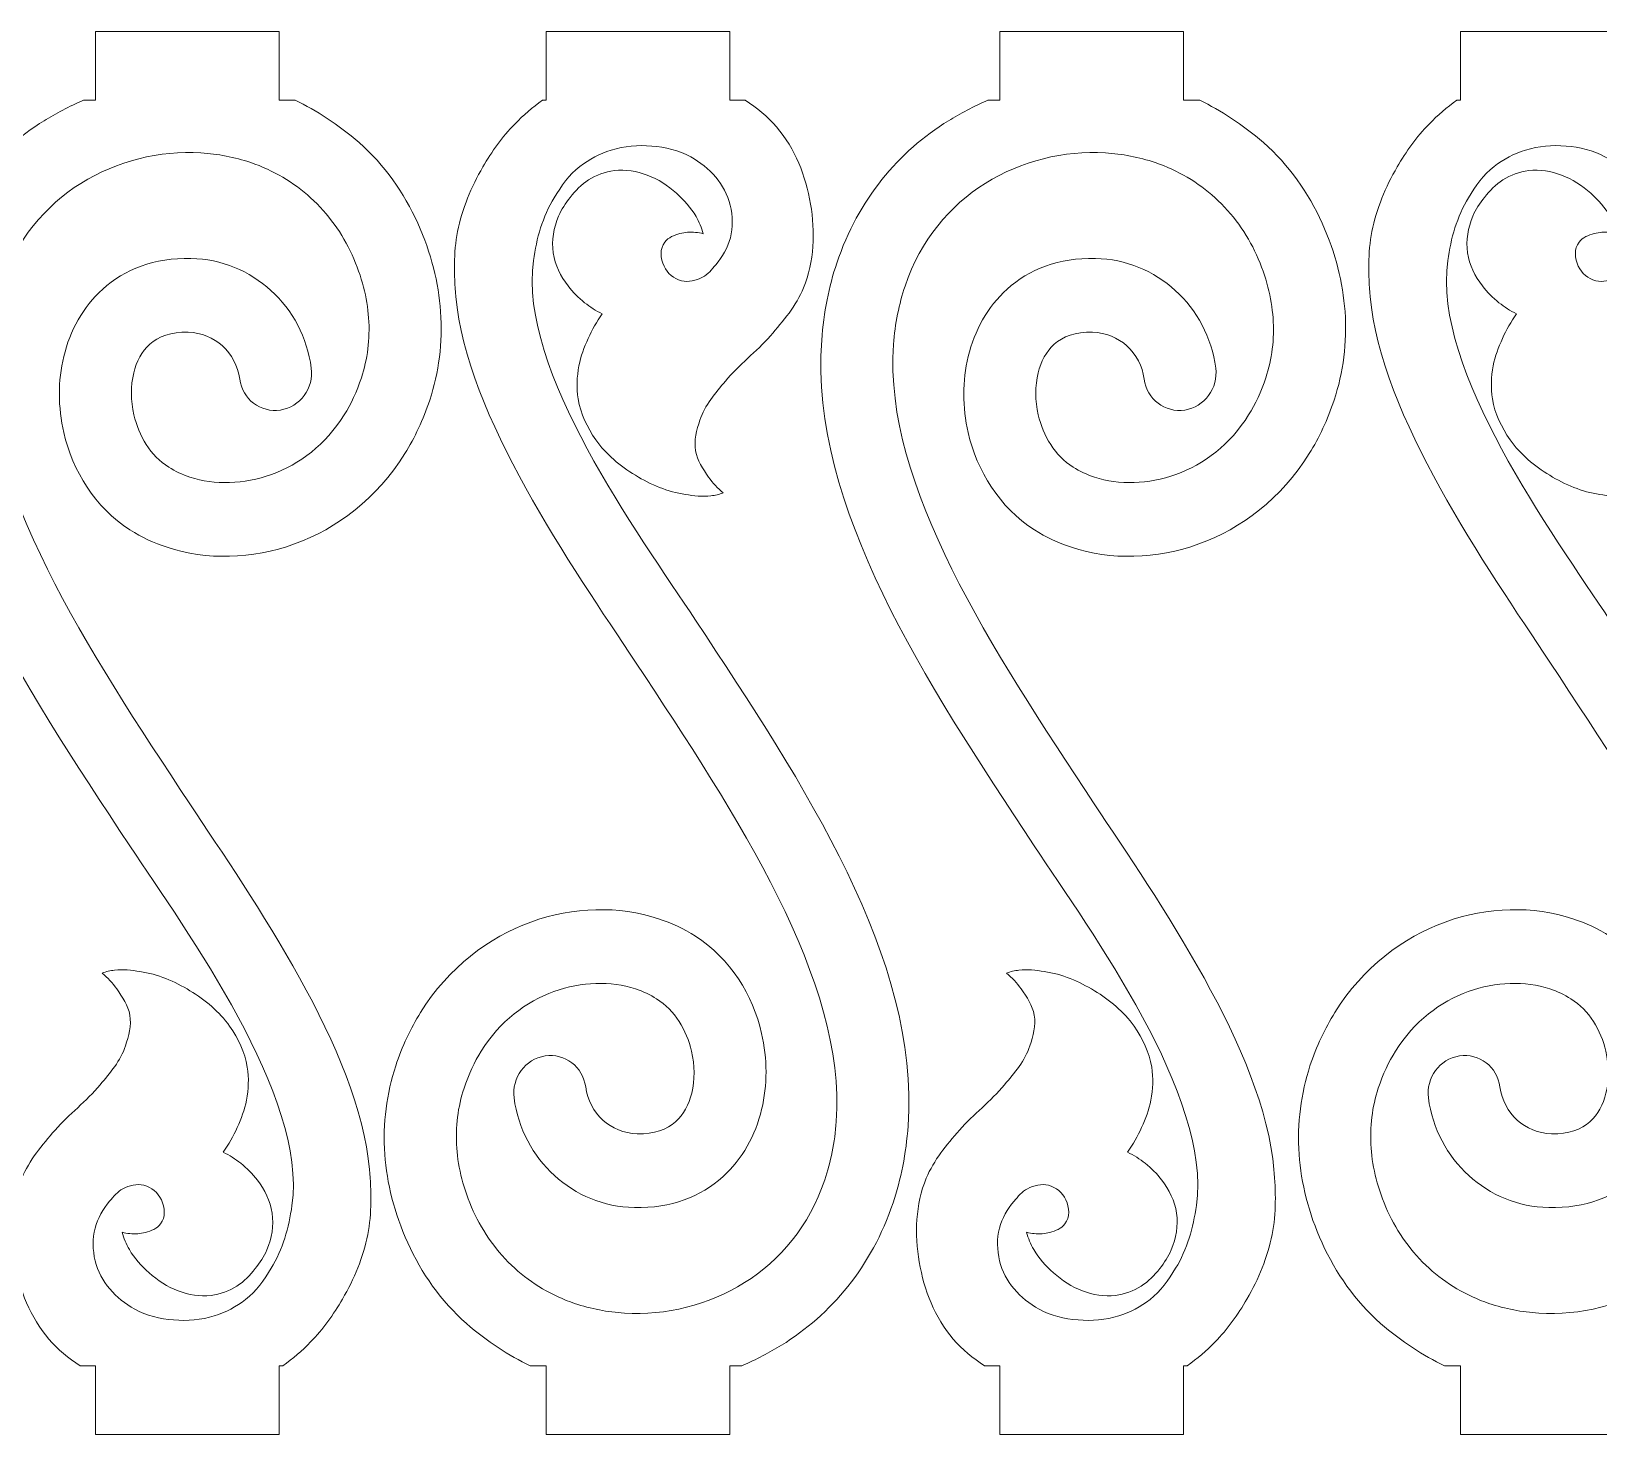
# Model space of a CAD drawing. Header units: millimetres. Extents: x -315 to 314, y -523 to 526.
# Drawn here: x -100.3 to 36.2, y -522.8 to -400.6 of the extents above; entities that cross this region are included whole.
import ezdxf

# ---------------------------------------------------------------- set-up
doc = ezdxf.new("R2010")
doc.units = ezdxf.units.MM
doc.header["$MEASUREMENT"] = 0
doc.layers.add('Camada 1', color=7, linetype='Continuous')

msp = doc.modelspace()

# ---------------------------------------------------------------- linework, layer by layer
at = {"layer": 'Camada 1', "color": 250, "lineweight": 20}
for points in [[(-94.6979, -400.6207), (-94.6979, -400.6207), (-78.6978, -400.6207), (-78.6978, -400.6207), (-78.6978, -400.6207), (-78.6978, -400.6207), (-78.6979, -406.6207), (-78.6979, -406.6207), (-78.6979, -406.6207), (-78.6979, -406.6207), (-77.3039, -406.6208), (-77.3039, -406.6208), (-77.3039, -406.6208), (-75.448, -407.5073), (-73.5858, -408.7173), (-71.749, -410.316), (-71.749, -410.316), (-69.5366, -412.2416), (-67.837, -414.6938), (-66.6436, -417.33), (-66.6436, -417.33), (-65.4621, -419.9397), (-64.8271, -422.5292), (-64.6506, -425.0221), (-64.6506, -425.0221), (-64.4569, -427.7428), (-64.8114, -430.3442), (-65.5974, -432.7306), (-65.5974, -432.7306), (-66.1615, -434.4426), (-66.8964, -435.9961), (-67.7652, -437.3917), (-67.7652, -437.3917), (-70.2149, -441.3271), (-73.6782, -443.9267), (-77.3674, -445.2651), (-77.3674, -445.2651), (-81.0778, -446.6109), (-85.0453, -446.6819), (-88.4694, -445.5549), (-88.4694, -445.5549), (-89.6042, -445.1817), (-90.6876, -444.6721), (-91.6924, -444.0287), (-91.6924, -444.0287), (-94.7484, -442.0731), (-96.6871, -438.9118), (-97.4576, -435.5605), (-97.4576, -435.5605), (-97.9632, -433.3609), (-97.9685, -431.0575), (-97.4583, -428.9463), (-97.4583, -428.9463), (-96.9117, -426.6852), (-95.7877, -424.6242), (-94.0673, -423.079), (-94.0673, -423.079), (-92.1562, -421.3637), (-89.5938, -420.3225), (-86.3807, -420.3961), (-86.3807, -420.3961), (-83.697, -420.4572), (-81.2723, -421.502), (-79.4229, -423.1866), (-79.4229, -423.1866), (-77.5425, -424.8995), (-76.2596, -427.2717), (-75.9066, -429.9422), (-75.9066, -429.9422), (-75.6745, -431.6966), (-76.8815, -433.3349), (-78.6019, -433.601), (-78.6019, -433.601), (-80.3225, -433.867), (-81.9057, -432.6607), (-82.1379, -430.9061), (-82.1379, -430.9061), (-82.2889, -429.7613), (-82.8363, -428.7473), (-83.6375, -428.0173), (-83.6375, -428.0173), (-84.4271, -427.2981), (-85.4679, -426.8517), (-86.6246, -426.8252), (-86.6246, -426.8252), (-88.1155, -426.7913), (-89.2205, -427.1984), (-89.9719, -427.8729), (-89.9719, -427.8729), (-90.6627, -428.4931), (-91.1268, -429.3723), (-91.3672, -430.3673), (-91.3672, -430.3673), (-91.6435, -431.5116), (-91.6357, -432.7825), (-91.3518, -434.0162), (-91.3518, -434.0162), (-90.9303, -435.8505), (-89.9063, -437.5573), (-88.3147, -438.5759), (-88.3147, -438.5759), (-87.7564, -438.9332), (-87.1349, -439.2227), (-86.4676, -439.4424), (-86.4676, -439.4424), (-84.3213, -440.1488), (-81.7873, -440.0873), (-79.3738, -439.2116), (-79.3738, -439.2116), (-76.9398, -438.3282), (-74.6565, -436.6166), (-73.0452, -434.0286), (-73.0452, -434.0286), (-72.4532, -433.0778), (-71.9455, -431.9977), (-71.546, -430.7852), (-71.546, -430.7852), (-71.0198, -429.1875), (-70.7836, -427.4331), (-70.9154, -425.5827), (-70.9154, -425.5827), (-71.0397, -423.8265), (-71.4976, -421.9794), (-72.3529, -420.09), (-72.3529, -420.09), (-73.2013, -418.2151), (-74.4351, -416.5143), (-75.9629, -415.1211), (-75.9629, -415.1211), (-77.4331, -413.7804), (-79.1984, -412.7167), (-81.1777, -412.0512), (-81.1777, -412.0512), (-82.5951, -411.5746), (-84.0566, -411.2944), (-85.5155, -411.208), (-85.5155, -411.208), (-89.1189, -410.9945), (-92.8249, -411.8923), (-95.9658, -413.8584), (-95.9658, -413.8584), (-99.0548, -415.7914), (-101.6003, -418.7854), (-102.9502, -422.8004), (-102.9502, -422.8004), (-103.477, -424.3684), (-103.8253, -426.07), (-103.9587, -427.8994), (-103.9587, -427.8994), (-104.8475, -440.1267), (-95.3436, -454.4959), (-86.4785, -467.8999), (-86.4785, -467.8999), (-80.9906, -476.197), (-71.7051, -489.4094), (-70.837, -499.7478), (-70.837, -499.7478), (-70.6774, -501.6382), (-70.6245, -503.5416), (-70.9916, -505.3979), (-70.9916, -505.3979), (-71.3843, -507.3868), (-72.1765, -509.2697), (-73.1894, -511.0274), (-73.1894, -511.0274), (-73.9676, -512.3746), (-74.8809, -513.6471), (-75.9668, -514.7637), (-75.9668, -514.7637), (-76.7097, -515.5279), (-77.519, -516.221), (-78.3855, -516.8352), (-78.3855, -516.8352), (-78.3855, -516.8352), (-78.6978, -516.8351), (-78.6978, -516.8351), (-78.6978, -516.8351), (-78.6978, -516.8351), (-78.6978, -522.8352), (-78.6978, -522.8352), (-78.6978, -522.8352), (-78.6978, -522.8352), (-94.6978, -522.8352), (-94.6978, -522.8352), (-94.6978, -522.8352), (-94.6978, -522.8352), (-94.6978, -516.8352), (-94.6978, -516.8352), (-94.6978, -516.8352), (-94.6978, -516.8352), (-96.0277, -516.8351), (-96.0277, -516.8351), (-96.0277, -516.8351), (-97.0423, -516.1808), (-97.9802, -515.426), (-98.7602, -514.5068), (-98.7602, -514.5068), (-100.3706, -512.6151), (-101.3055, -510.2534), (-101.7144, -507.7974), (-101.7144, -507.7974), (-102.1251, -505.3362), (-102.053, -502.7978), (-101.1052, -500.5024), (-101.1052, -500.5024), (-100.4551, -498.9259), (-99.3442, -497.6042), (-98.2191, -496.3162), (-98.2191, -496.3162), (-97.0028, -494.9195), (-95.4811, -493.8056), (-94.3008, -492.3731), (-94.3008, -492.3731), (-93.4302, -491.3184), (-92.5068, -490.271), (-92.0864, -488.9794), (-92.0864, -488.9794), (-91.8023, -488.1101), (-91.5492, -487.2024), (-91.7052, -486.3039), (-91.7052, -486.3039), (-91.8522, -485.4578), (-92.3454, -484.7245), (-92.8456, -484.0169), (-92.8456, -484.0169), (-93.208, -483.5056), (-93.6344, -483.0421), (-94.1158, -482.6393), (-94.1158, -482.6393), (-93.7704, -482.5097), (-93.4079, -482.4237), (-93.0401, -482.3803), (-93.0401, -482.3803), (-92.3023, -482.2979), (-91.5612, -482.3816), (-90.83, -482.4969), (-90.83, -482.4969), (-89.2797, -482.7382), (-87.8118, -483.3525), (-86.4709, -484.1717), (-86.4709, -484.1717), (-85.136, -484.988), (-83.9041, -485.9844), (-83.0171, -487.2659), (-83.0171, -487.2659), (-82.2708, -488.3466), (-81.689, -489.5354), (-81.4791, -490.8256), (-81.4791, -490.8256), (-81.328, -491.7816), (-81.3705, -492.7577), (-81.5503, -493.7096), (-81.5503, -493.7096), (-81.7073, -494.5351), (-82.0135, -495.3187), (-82.3562, -496.0832), (-82.3562, -496.0832), (-82.693, -496.8342), (-83.1011, -497.5573), (-83.5736, -498.233), (-83.5736, -498.233), (-83.0333, -498.5013), (-82.522, -498.8256), (-82.0497, -499.2042), (-82.0497, -499.2042), (-81.5143, -499.6308), (-81.0152, -500.1104), (-80.6049, -500.6581), (-80.6049, -500.6581), (-79.9672, -501.5187), (-79.4669, -502.4832), (-79.316, -503.54), (-79.316, -503.54), (-79.1598, -504.6224), (-79.3466, -505.7276), (-79.777, -506.7381), (-79.777, -506.7381), (-80.0264, -507.3268), (-80.3835, -507.8679), (-80.7837, -508.3706), (-80.7837, -508.3706), (-81.2476, -508.9538), (-81.7633, -509.5009), (-82.3896, -509.8971), (-82.3896, -509.8971), (-83.0706, -510.3252), (-83.8335, -510.6124), (-84.6358, -510.7145), (-84.6358, -510.7145), (-85.6087, -510.8383), (-86.5837, -510.6403), (-87.5056, -510.3092), (-87.5056, -510.3092), (-88.4476, -509.9691), (-89.2847, -509.3987), (-90.0357, -508.7332), (-90.0357, -508.7332), (-90.7058, -508.1477), (-91.3074, -507.479), (-91.7483, -506.7089), (-91.7483, -506.7089), (-92.0177, -506.2341), (-92.2309, -505.7318), (-92.3764, -505.2031), (-92.3764, -505.2031), (-92.1561, -505.2676), (-91.9285, -505.307), (-91.6992, -505.3234), (-91.6992, -505.3234), (-91.2454, -505.3571), (-90.785, -505.3502), (-90.3486, -505.2242), (-90.3486, -505.2242), (-89.8479, -505.0783), (-89.3391, -504.8959), (-89.0314, -504.4852), (-89.0314, -504.4852), (-88.5806, -503.8851), (-88.6318, -503.0687), (-88.9586, -502.3764), (-88.9586, -502.3764), (-89.2521, -501.7543), (-89.8019, -501.2897), (-90.4725, -501.1166), (-90.4725, -501.1166), (-91.0919, -500.9577), (-91.7369, -501.1205), (-92.3055, -501.4212), (-92.3055, -501.4212), (-92.7781, -501.6672), (-93.1228, -502.0982), (-93.4686, -502.5123), (-93.4686, -502.5123), (-94.0461, -503.2014), (-94.5118, -503.9805), (-94.7372, -504.8438), (-94.7372, -504.8438), (-94.9805, -505.776), (-94.9454, -506.7492), (-94.7227, -507.6886), (-94.7227, -507.6886), (-94.2832, -509.5251), (-92.9387, -510.9793), (-91.2806, -511.9088), (-91.2806, -511.9088), (-90.246, -512.4861), (-89.0782, -512.7484), (-87.8953, -512.8492), (-87.8953, -512.8492), (-86.7008, -512.9505), (-85.494, -512.841), (-84.3513, -512.4833), (-84.3513, -512.4833), (-83.3685, -512.1709), (-82.4355, -511.7053), (-81.6258, -511.0651), (-81.6258, -511.0651), (-80.701, -510.3354), (-80.0127, -509.3571), (-79.3984, -508.3471), (-79.3984, -508.3471), (-78.3893, -506.6914), (-77.8629, -504.8013), (-77.5897, -502.8758), (-77.5897, -502.8758), (-76.2345, -493.3732), (-86.732, -479.0706), (-91.7053, -471.551), (-91.7053, -471.551), (-101.1446, -457.2795), (-111.2632, -441.9805), (-110.2124, -427.5303), (-110.2124, -427.5303), (-110.0346, -425.08), (-109.58, -422.8373), (-108.8966, -420.8047), (-108.8966, -420.8047), (-107.0322, -415.2582), (-103.5078, -411.0706), (-99.1756, -408.4057), (-99.1756, -408.4057), (-98.1477, -407.7734), (-96.9953, -407.1621), (-95.7418, -406.6208), (-95.7418, -406.6208), (-95.7418, -406.6208), (-94.6979, -406.6208), (-94.6979, -406.6208), (-94.6979, -406.6208), (-94.6979, -406.6208), (-94.6979, -400.6207), (-94.6979, -400.6207)], [(-39.4596, -522.8352), (-39.4596, -522.8352), (-55.4597, -522.8352), (-55.4597, -522.8352), (-55.4597, -522.8352), (-55.4597, -522.8352), (-55.4596, -516.8352), (-55.4596, -516.8352), (-55.4596, -516.8352), (-55.4596, -516.8352), (-56.8536, -516.8351), (-56.8536, -516.8351), (-56.8536, -516.8351), (-58.7095, -515.9486), (-60.5717, -514.7386), (-62.4085, -513.1399), (-62.4085, -513.1399), (-64.6209, -511.2143), (-66.3205, -508.7621), (-67.5139, -506.1259), (-67.5139, -506.1259), (-68.6954, -503.5162), (-69.3304, -500.9267), (-69.5069, -498.4338), (-69.5069, -498.4338), (-69.7006, -495.7131), (-69.3461, -493.1117), (-68.5601, -490.7253), (-68.5601, -490.7253), (-67.996, -489.0133), (-67.2611, -487.4598), (-66.3923, -486.0642), (-66.3923, -486.0642), (-63.9426, -482.1288), (-60.4793, -479.5292), (-56.7901, -478.1908), (-56.7901, -478.1908), (-53.0797, -476.845), (-49.1122, -476.774), (-45.6881, -477.901), (-45.6881, -477.901), (-44.5533, -478.2742), (-43.4699, -478.7838), (-42.4651, -479.4272), (-42.4651, -479.4272), (-39.4091, -481.3828), (-37.4704, -484.5441), (-36.6999, -487.8954), (-36.6999, -487.8954), (-36.1943, -490.095), (-36.189, -492.3984), (-36.6992, -494.5096), (-36.6992, -494.5096), (-37.2458, -496.7707), (-38.3698, -498.8317), (-40.0902, -500.3769), (-40.0902, -500.3769), (-42.0013, -502.0922), (-44.5637, -503.1334), (-47.7768, -503.0598), (-47.7768, -503.0598), (-50.4605, -502.9987), (-52.8852, -501.9539), (-54.7346, -500.2693), (-54.7346, -500.2693), (-56.615, -498.5564), (-57.8979, -496.1842), (-58.2509, -493.5137), (-58.2509, -493.5137), (-58.483, -491.7593), (-57.276, -490.121), (-55.5556, -489.8549), (-55.5556, -489.8549), (-53.835, -489.5889), (-52.2518, -490.7952), (-52.0196, -492.5498), (-52.0196, -492.5498), (-51.8686, -493.6946), (-51.3212, -494.7086), (-50.52, -495.4386), (-50.52, -495.4386), (-49.7304, -496.1578), (-48.6896, -496.6042), (-47.5329, -496.6307), (-47.5329, -496.6307), (-46.042, -496.6646), (-44.937, -496.2575), (-44.1856, -495.583), (-44.1856, -495.583), (-43.4948, -494.9628), (-43.0307, -494.0836), (-42.7903, -493.0886), (-42.7903, -493.0886), (-42.514, -491.9443), (-42.5218, -490.6734), (-42.8057, -489.4397), (-42.8057, -489.4397), (-43.2272, -487.6054), (-44.2512, -485.8986), (-45.8428, -484.88), (-45.8428, -484.88), (-46.4011, -484.5227), (-47.0226, -484.2332), (-47.6899, -484.0135), (-47.6899, -484.0135), (-49.8362, -483.3071), (-52.3702, -483.3686), (-54.7837, -484.2443), (-54.7837, -484.2443), (-57.2177, -485.1277), (-59.501, -486.8393), (-61.1123, -489.4273), (-61.1123, -489.4273), (-61.7043, -490.3781), (-62.212, -491.4582), (-62.6115, -492.6707), (-62.6115, -492.6707), (-63.1377, -494.2684), (-63.3739, -496.0228), (-63.2421, -497.8732), (-63.2421, -497.8732), (-63.1178, -499.6294), (-62.6599, -501.4765), (-61.8046, -503.3659), (-61.8046, -503.3659), (-60.9562, -505.2408), (-59.7224, -506.9416), (-58.1946, -508.3348), (-58.1946, -508.3348), (-56.7244, -509.6755), (-54.9591, -510.7392), (-52.9798, -511.4047), (-52.9798, -511.4047), (-51.5624, -511.8813), (-50.1009, -512.1615), (-48.642, -512.2479), (-48.642, -512.2479), (-45.0386, -512.4614), (-41.3326, -511.5636), (-38.1917, -509.5975), (-38.1917, -509.5975), (-35.1027, -507.6645), (-32.5572, -504.6705), (-31.2073, -500.6555), (-31.2073, -500.6555), (-30.6805, -499.0875), (-30.3322, -497.3859), (-30.1988, -495.5565), (-30.1988, -495.5565), (-29.31, -483.3292), (-38.8139, -468.96), (-47.679, -455.556), (-47.679, -455.556), (-53.1669, -447.2589), (-62.4524, -434.0465), (-63.3205, -423.7081), (-63.3205, -423.7081), (-63.4801, -421.8177), (-63.533, -419.9143), (-63.1659, -418.058), (-63.1659, -418.058), (-62.7732, -416.0691), (-61.981, -414.1862), (-60.9681, -412.4285), (-60.9681, -412.4285), (-60.1899, -411.0813), (-59.2766, -409.8088), (-58.1907, -408.6922), (-58.1907, -408.6922), (-57.4478, -407.928), (-56.6385, -407.2349), (-55.772, -406.6207), (-55.772, -406.6207), (-55.772, -406.6207), (-55.4597, -406.6208), (-55.4597, -406.6208), (-55.4597, -406.6208), (-55.4597, -406.6208), (-55.4597, -400.6207), (-55.4597, -400.6207), (-55.4597, -400.6207), (-55.4597, -400.6207), (-39.4597, -400.6207), (-39.4597, -400.6207), (-39.4597, -400.6207), (-39.4597, -400.6207), (-39.4597, -406.6207), (-39.4597, -406.6207), (-39.4597, -406.6207), (-39.4597, -406.6207), (-38.1298, -406.6208), (-38.1298, -406.6208), (-38.1298, -406.6208), (-37.1152, -407.2751), (-36.1773, -408.0299), (-35.3973, -408.9491), (-35.3973, -408.9491), (-33.7869, -410.8408), (-32.852, -413.2025), (-32.4431, -415.6585), (-32.4431, -415.6585), (-32.0324, -418.1197), (-32.1045, -420.6581), (-33.0523, -422.9535), (-33.0523, -422.9535), (-33.7024, -424.53), (-34.8133, -425.8517), (-35.9384, -427.1397), (-35.9384, -427.1397), (-37.1547, -428.5364), (-38.6764, -429.6503), (-39.8567, -431.0828), (-39.8567, -431.0828), (-40.7273, -432.1375), (-41.6507, -433.1849), (-42.0711, -434.4765), (-42.0711, -434.4765), (-42.3552, -435.3458), (-42.6083, -436.2535), (-42.4523, -437.152), (-42.4523, -437.152), (-42.3053, -437.9981), (-41.8121, -438.7314), (-41.3119, -439.439), (-41.3119, -439.439), (-40.9495, -439.9503), (-40.5231, -440.4138), (-40.0417, -440.8166), (-40.0417, -440.8166), (-40.3871, -440.9462), (-40.7496, -441.0322), (-41.1174, -441.0756), (-41.1174, -441.0756), (-41.8552, -441.158), (-42.5963, -441.0743), (-43.3275, -440.959), (-43.3275, -440.959), (-44.8778, -440.7177), (-46.3457, -440.1034), (-47.6866, -439.2842), (-47.6866, -439.2842), (-49.0215, -438.4679), (-50.2534, -437.4715), (-51.1404, -436.19), (-51.1404, -436.19), (-51.8867, -435.1093), (-52.4685, -433.9205), (-52.6784, -432.6303), (-52.6784, -432.6303), (-52.8295, -431.6743), (-52.787, -430.6982), (-52.6072, -429.7463), (-52.6072, -429.7463), (-52.4502, -428.9208), (-52.144, -428.1372), (-51.8013, -427.3727), (-51.8013, -427.3727), (-51.4645, -426.6217), (-51.0564, -425.8986), (-50.5839, -425.2229), (-50.5839, -425.2229), (-51.1242, -424.9546), (-51.6355, -424.6303), (-52.1078, -424.2517), (-52.1078, -424.2517), (-52.6432, -423.8251), (-53.1423, -423.3455), (-53.5526, -422.7978), (-53.5526, -422.7978), (-54.1903, -421.9372), (-54.6906, -420.9727), (-54.8415, -419.9159), (-54.8415, -419.9159), (-54.9977, -418.8335), (-54.8109, -417.7283), (-54.3805, -416.7178), (-54.3805, -416.7178), (-54.1311, -416.1291), (-53.774, -415.588), (-53.3738, -415.0853), (-53.3738, -415.0853), (-52.9099, -414.5021), (-52.3942, -413.955), (-51.7679, -413.5588), (-51.7679, -413.5588), (-51.0869, -413.1307), (-50.324, -412.8435), (-49.5217, -412.7414), (-49.5217, -412.7414), (-48.5488, -412.6176), (-47.5738, -412.8156), (-46.6519, -413.1467), (-46.6519, -413.1467), (-45.7099, -413.4868), (-44.8728, -414.0572), (-44.1218, -414.7227), (-44.1218, -414.7227), (-43.4517, -415.3082), (-42.8501, -415.9769), (-42.4092, -416.747), (-42.4092, -416.747), (-42.1398, -417.2218), (-41.9266, -417.7241), (-41.7811, -418.2528), (-41.7811, -418.2528), (-42.0014, -418.1883), (-42.229, -418.1489), (-42.4583, -418.1325), (-42.4583, -418.1325), (-42.9121, -418.0988), (-43.3725, -418.1057), (-43.8089, -418.2317), (-43.8089, -418.2317), (-44.3096, -418.3776), (-44.8184, -418.56), (-45.1261, -418.9707), (-45.1261, -418.9707), (-45.5769, -419.5708), (-45.5257, -420.3872), (-45.1989, -421.0795), (-45.1989, -421.0795), (-44.9054, -421.7016), (-44.3556, -422.1662), (-43.685, -422.3393), (-43.685, -422.3393), (-43.0656, -422.4982), (-42.4206, -422.3354), (-41.852, -422.0347), (-41.852, -422.0347), (-41.3794, -421.7887), (-41.0347, -421.3577), (-40.6889, -420.9436), (-40.6889, -420.9436), (-40.1114, -420.2545), (-39.6457, -419.4754), (-39.4203, -418.6121), (-39.4203, -418.6121), (-39.177, -417.6799), (-39.2121, -416.7067), (-39.4348, -415.7673), (-39.4348, -415.7673), (-39.8743, -413.9308), (-41.2188, -412.4766), (-42.8769, -411.5471), (-42.8769, -411.5471), (-43.9115, -410.9698), (-45.0793, -410.7075), (-46.2622, -410.6067), (-46.2622, -410.6067), (-47.4567, -410.5054), (-48.6635, -410.6149), (-49.8062, -410.9726), (-49.8062, -410.9726), (-50.789, -411.285), (-51.722, -411.7506), (-52.5317, -412.3908), (-52.5317, -412.3908), (-53.4565, -413.1205), (-54.1448, -414.0988), (-54.7591, -415.1088), (-54.7591, -415.1088), (-55.7682, -416.7645), (-56.2946, -418.6546), (-56.5678, -420.5801), (-56.5678, -420.5801), (-57.923, -430.0827), (-47.4255, -444.3853), (-42.4522, -451.9049), (-42.4522, -451.9049), (-33.0129, -466.1764), (-22.8943, -481.4754), (-23.9451, -495.9256), (-23.9451, -495.9256), (-24.1229, -498.3759), (-24.5775, -500.6186), (-25.2609, -502.6512), (-25.2609, -502.6512), (-27.1253, -508.1977), (-30.6497, -512.3853), (-34.9819, -515.0502), (-34.9819, -515.0502), (-36.0098, -515.6825), (-37.1622, -516.2938), (-38.4157, -516.8351), (-38.4157, -516.8351), (-38.4157, -516.8351), (-39.4596, -516.8351), (-39.4596, -516.8351), (-39.4596, -516.8351), (-39.4596, -516.8351), (-39.4596, -522.8352), (-39.4596, -522.8352)], [(-15.9578, -400.6207), (-15.9578, -400.6207), (0.0423, -400.6207), (0.0423, -400.6207), (0.0423, -400.6207), (0.0423, -400.6207), (0.0422, -406.6207), (0.0422, -406.6207), (0.0422, -406.6207), (0.0422, -406.6207), (1.4362, -406.6208), (1.4362, -406.6208), (1.4362, -406.6208), (3.2921, -407.5073), (5.1543, -408.7173), (6.9911, -410.316), (6.9911, -410.316), (9.2035, -412.2416), (10.9031, -414.6938), (12.0965, -417.33), (12.0965, -417.33), (13.278, -419.9397), (13.913, -422.5292), (14.0895, -425.0221), (14.0895, -425.0221), (14.2832, -427.7428), (13.9287, -430.3442), (13.1427, -432.7306), (13.1427, -432.7306), (12.5786, -434.4426), (11.8437, -435.9961), (10.9749, -437.3917), (10.9749, -437.3917), (8.5252, -441.3271), (5.0619, -443.9267), (1.3727, -445.2651), (1.3727, -445.2651), (-2.3377, -446.6109), (-6.3052, -446.6819), (-9.7293, -445.5549), (-9.7293, -445.5549), (-10.8641, -445.1817), (-11.9475, -444.6721), (-12.9523, -444.0287), (-12.9523, -444.0287), (-16.0083, -442.0731), (-17.947, -438.9118), (-18.7175, -435.5605), (-18.7175, -435.5605), (-19.2231, -433.3609), (-19.2284, -431.0575), (-18.7182, -428.9463), (-18.7182, -428.9463), (-18.1716, -426.6852), (-17.0476, -424.6242), (-15.3272, -423.079), (-15.3272, -423.079), (-13.4161, -421.3637), (-10.8537, -420.3225), (-7.6406, -420.3961), (-7.6406, -420.3961), (-4.9569, -420.4572), (-2.5322, -421.502), (-0.6828, -423.1866), (-0.6828, -423.1866), (1.1976, -424.8995), (2.4805, -427.2717), (2.8335, -429.9422), (2.8335, -429.9422), (3.0656, -431.6966), (1.8586, -433.3349), (0.1382, -433.601), (0.1382, -433.601), (-1.5824, -433.867), (-3.1656, -432.6607), (-3.3978, -430.9061), (-3.3978, -430.9061), (-3.5488, -429.7613), (-4.0962, -428.7473), (-4.8974, -428.0173), (-4.8974, -428.0173), (-5.687, -427.2981), (-6.7278, -426.8517), (-7.8845, -426.8252), (-7.8845, -426.8252), (-9.3754, -426.7913), (-10.4804, -427.1984), (-11.2318, -427.8729), (-11.2318, -427.8729), (-11.9226, -428.4931), (-12.3867, -429.3723), (-12.6271, -430.3673), (-12.6271, -430.3673), (-12.9034, -431.5116), (-12.8956, -432.7825), (-12.6117, -434.0162), (-12.6117, -434.0162), (-12.1902, -435.8505), (-11.1662, -437.5573), (-9.5746, -438.5759), (-9.5746, -438.5759), (-9.0163, -438.9332), (-8.3948, -439.2227), (-7.7275, -439.4424), (-7.7275, -439.4424), (-5.5812, -440.1488), (-3.0472, -440.0873), (-0.6337, -439.2116), (-0.6337, -439.2116), (1.8003, -438.3282), (4.0836, -436.6166), (5.6949, -434.0286), (5.6949, -434.0286), (6.2869, -433.0778), (6.7946, -431.9977), (7.1941, -430.7852), (7.1941, -430.7852), (7.7203, -429.1875), (7.9565, -427.4331), (7.8247, -425.5827), (7.8247, -425.5827), (7.7004, -423.8265), (7.2425, -421.9794), (6.3872, -420.09), (6.3872, -420.09), (5.5388, -418.2151), (4.305, -416.5143), (2.7772, -415.1211), (2.7772, -415.1211), (1.307, -413.7804), (-0.4583, -412.7167), (-2.4376, -412.0512), (-2.4376, -412.0512), (-3.855, -411.5746), (-5.3165, -411.2944), (-6.7754, -411.208), (-6.7754, -411.208), (-10.3788, -410.9945), (-14.0848, -411.8923), (-17.2257, -413.8584), (-17.2257, -413.8584), (-20.3147, -415.7914), (-22.8602, -418.7854), (-24.2101, -422.8004), (-24.2101, -422.8004), (-24.7369, -424.3684), (-25.0852, -426.07), (-25.2186, -427.8994), (-25.2186, -427.8994), (-26.1074, -440.1267), (-16.6035, -454.4959), (-7.7384, -467.8999), (-7.7384, -467.8999), (-2.2505, -476.197), (7.035, -489.4094), (7.9031, -499.7478), (7.9031, -499.7478), (8.0627, -501.6382), (8.1156, -503.5416), (7.7485, -505.3979), (7.7485, -505.3979), (7.3558, -507.3868), (6.5636, -509.2697), (5.5507, -511.0274), (5.5507, -511.0274), (4.7725, -512.3746), (3.8592, -513.6471), (2.7733, -514.7637), (2.7733, -514.7637), (2.0304, -515.5279), (1.2211, -516.221), (0.3546, -516.8352), (0.3546, -516.8352), (0.3546, -516.8352), (0.0423, -516.8351), (0.0423, -516.8351), (0.0423, -516.8351), (0.0423, -516.8351), (0.0423, -522.8352), (0.0423, -522.8352), (0.0423, -522.8352), (0.0423, -522.8352), (-15.9577, -522.8352), (-15.9577, -522.8352), (-15.9577, -522.8352), (-15.9577, -522.8352), (-15.9577, -516.8352), (-15.9577, -516.8352), (-15.9577, -516.8352), (-15.9577, -516.8352), (-17.2876, -516.8351), (-17.2876, -516.8351), (-17.2876, -516.8351), (-18.3022, -516.1808), (-19.2401, -515.426), (-20.0201, -514.5068), (-20.0201, -514.5068), (-21.6305, -512.6151), (-22.5654, -510.2534), (-22.9743, -507.7974), (-22.9743, -507.7974), (-23.385, -505.3362), (-23.3129, -502.7978), (-22.3651, -500.5024), (-22.3651, -500.5024), (-21.715, -498.9259), (-20.6041, -497.6042), (-19.479, -496.3162), (-19.479, -496.3162), (-18.2627, -494.9195), (-16.741, -493.8056), (-15.5607, -492.3731), (-15.5607, -492.3731), (-14.6901, -491.3184), (-13.7667, -490.271), (-13.3463, -488.9794), (-13.3463, -488.9794), (-13.0622, -488.1101), (-12.8091, -487.2024), (-12.9651, -486.3039), (-12.9651, -486.3039), (-13.1121, -485.4578), (-13.6053, -484.7245), (-14.1055, -484.0169), (-14.1055, -484.0169), (-14.4679, -483.5056), (-14.8943, -483.0421), (-15.3757, -482.6393), (-15.3757, -482.6393), (-15.0303, -482.5097), (-14.6678, -482.4237), (-14.3, -482.3803), (-14.3, -482.3803), (-13.5622, -482.2979), (-12.8211, -482.3816), (-12.0899, -482.4969), (-12.0899, -482.4969), (-10.5396, -482.7382), (-9.0717, -483.3525), (-7.7308, -484.1717), (-7.7308, -484.1717), (-6.3959, -484.988), (-5.164, -485.9844), (-4.277, -487.2659), (-4.277, -487.2659), (-3.5307, -488.3466), (-2.9489, -489.5354), (-2.739, -490.8256), (-2.739, -490.8256), (-2.5879, -491.7816), (-2.6304, -492.7577), (-2.8102, -493.7096), (-2.8102, -493.7096), (-2.9672, -494.5351), (-3.2734, -495.3187), (-3.6161, -496.0832), (-3.6161, -496.0832), (-3.9529, -496.8342), (-4.361, -497.5573), (-4.8335, -498.233), (-4.8335, -498.233), (-4.2932, -498.5013), (-3.7819, -498.8256), (-3.3096, -499.2042), (-3.3096, -499.2042), (-2.7742, -499.6308), (-2.2751, -500.1104), (-1.8648, -500.6581), (-1.8648, -500.6581), (-1.2271, -501.5187), (-0.7268, -502.4832), (-0.5759, -503.54), (-0.5759, -503.54), (-0.4197, -504.6224), (-0.6065, -505.7276), (-1.0369, -506.7381), (-1.0369, -506.7381), (-1.2863, -507.3268), (-1.6434, -507.8679), (-2.0436, -508.3706), (-2.0436, -508.3706), (-2.5075, -508.9538), (-3.0232, -509.5009), (-3.6495, -509.8971), (-3.6495, -509.8971), (-4.3305, -510.3252), (-5.0934, -510.6124), (-5.8957, -510.7145), (-5.8957, -510.7145), (-6.8686, -510.8383), (-7.8436, -510.6403), (-8.7655, -510.3092), (-8.7655, -510.3092), (-9.7075, -509.9691), (-10.5446, -509.3987), (-11.2956, -508.7332), (-11.2956, -508.7332), (-11.9657, -508.1477), (-12.5673, -507.479), (-13.0082, -506.7089), (-13.0082, -506.7089), (-13.2776, -506.2341), (-13.4908, -505.7318), (-13.6363, -505.2031), (-13.6363, -505.2031), (-13.416, -505.2676), (-13.1884, -505.307), (-12.9591, -505.3234), (-12.9591, -505.3234), (-12.5053, -505.3571), (-12.0449, -505.3502), (-11.6085, -505.2242), (-11.6085, -505.2242), (-11.1078, -505.0783), (-10.599, -504.8959), (-10.2913, -504.4852), (-10.2913, -504.4852), (-9.8405, -503.8851), (-9.8917, -503.0687), (-10.2185, -502.3764), (-10.2185, -502.3764), (-10.512, -501.7543), (-11.0618, -501.2897), (-11.7324, -501.1166), (-11.7324, -501.1166), (-12.3518, -500.9577), (-12.9968, -501.1205), (-13.5654, -501.4212), (-13.5654, -501.4212), (-14.038, -501.6672), (-14.3827, -502.0982), (-14.7285, -502.5123), (-14.7285, -502.5123), (-15.306, -503.2014), (-15.7717, -503.9805), (-15.9971, -504.8438), (-15.9971, -504.8438), (-16.2404, -505.776), (-16.2053, -506.7492), (-15.9826, -507.6886), (-15.9826, -507.6886), (-15.5431, -509.5251), (-14.1986, -510.9793), (-12.5405, -511.9088), (-12.5405, -511.9088), (-11.5059, -512.4861), (-10.3381, -512.7484), (-9.1552, -512.8492), (-9.1552, -512.8492), (-7.9607, -512.9505), (-6.7539, -512.841), (-5.6112, -512.4833), (-5.6112, -512.4833), (-4.6284, -512.1709), (-3.6954, -511.7053), (-2.8857, -511.0651), (-2.8857, -511.0651), (-1.9609, -510.3354), (-1.2726, -509.3571), (-0.6583, -508.3471), (-0.6583, -508.3471), (0.3508, -506.6914), (0.8772, -504.8013), (1.1504, -502.8758), (1.1504, -502.8758), (2.5056, -493.3732), (-7.9919, -479.0706), (-12.9652, -471.551), (-12.9652, -471.551), (-22.4045, -457.2795), (-32.5231, -441.9805), (-31.4723, -427.5303), (-31.4723, -427.5303), (-31.2945, -425.08), (-30.8399, -422.8373), (-30.1565, -420.8047), (-30.1565, -420.8047), (-28.2921, -415.2582), (-24.7677, -411.0706), (-20.4355, -408.4057), (-20.4355, -408.4057), (-19.4076, -407.7734), (-18.2552, -407.1621), (-17.0017, -406.6208), (-17.0017, -406.6208), (-17.0017, -406.6208), (-15.9578, -406.6208), (-15.9578, -406.6208), (-15.9578, -406.6208), (-15.9578, -406.6208), (-15.9578, -400.6207), (-15.9578, -400.6207)], [(40.142, -522.8352), (40.142, -522.8352), (24.1419, -522.8352), (24.1419, -522.8352), (24.1419, -522.8352), (24.1419, -522.8352), (24.142, -516.8352), (24.142, -516.8352), (24.142, -516.8352), (24.142, -516.8352), (22.748, -516.8351), (22.748, -516.8351), (22.748, -516.8351), (20.8921, -515.9486), (19.0299, -514.7386), (17.1931, -513.1399), (17.1931, -513.1399), (14.9807, -511.2143), (13.2811, -508.7621), (12.0877, -506.1259), (12.0877, -506.1259), (10.9062, -503.5162), (10.2712, -500.9267), (10.0947, -498.4338), (10.0947, -498.4338), (9.901, -495.7131), (10.2555, -493.1117), (11.0415, -490.7253), (11.0415, -490.7253), (11.6056, -489.0133), (12.3405, -487.4598), (13.2093, -486.0642), (13.2093, -486.0642), (15.659, -482.1288), (19.1223, -479.5292), (22.8115, -478.1908), (22.8115, -478.1908), (26.5219, -476.845), (30.4894, -476.774), (33.9135, -477.901), (33.9135, -477.901), (35.0483, -478.2742), (36.1317, -478.7838), (37.1365, -479.4272), (37.1365, -479.4272), (40.1925, -481.3828), (42.1312, -484.5441), (42.9017, -487.8954), (42.9017, -487.8954), (43.4073, -490.095), (43.4126, -492.3984), (42.9024, -494.5096), (42.9024, -494.5096), (42.3558, -496.7707), (41.2318, -498.8317), (39.5114, -500.3769), (39.5114, -500.3769), (37.6003, -502.0922), (35.0379, -503.1334), (31.8248, -503.0598), (31.8248, -503.0598), (29.1411, -502.9987), (26.7164, -501.9539), (24.867, -500.2693), (24.867, -500.2693), (22.9866, -498.5564), (21.7037, -496.1842), (21.3507, -493.5137), (21.3507, -493.5137), (21.1186, -491.7593), (22.3256, -490.121), (24.046, -489.8549), (24.046, -489.8549), (25.7666, -489.5889), (27.3498, -490.7952), (27.582, -492.5498), (27.582, -492.5498), (27.733, -493.6946), (28.2804, -494.7086), (29.0816, -495.4386), (29.0816, -495.4386), (29.8712, -496.1578), (30.912, -496.6042), (32.0687, -496.6307), (32.0687, -496.6307), (33.5596, -496.6646), (34.6646, -496.2575), (35.416, -495.583), (35.416, -495.583), (36.1068, -494.9628), (36.5709, -494.0836), (36.8113, -493.0886), (36.8113, -493.0886), (37.0876, -491.9443), (37.0798, -490.6734), (36.7959, -489.4397), (36.7959, -489.4397), (36.3744, -487.6054), (35.3504, -485.8986), (33.7588, -484.88), (33.7588, -484.88), (33.2005, -484.5227), (32.579, -484.2332), (31.9117, -484.0135), (31.9117, -484.0135), (29.7654, -483.3071), (27.2314, -483.3686), (24.8179, -484.2443), (24.8179, -484.2443), (22.3839, -485.1277), (20.1006, -486.8393), (18.4893, -489.4273), (18.4893, -489.4273), (17.8973, -490.3781), (17.3896, -491.4582), (16.9901, -492.6707), (16.9901, -492.6707), (16.4639, -494.2684), (16.2277, -496.0228), (16.3595, -497.8732), (16.3595, -497.8732), (16.4838, -499.6294), (16.9417, -501.4765), (17.797, -503.3659), (17.797, -503.3659), (18.6454, -505.2408), (19.8792, -506.9416), (21.407, -508.3348), (21.407, -508.3348), (22.8772, -509.6755), (24.6425, -510.7392), (26.6218, -511.4047), (26.6218, -511.4047), (28.0392, -511.8813), (29.5007, -512.1615), (30.9596, -512.2479), (30.9596, -512.2479), (34.563, -512.4614), (38.269, -511.5636), (41.4099, -509.5975), (41.4099, -509.5975), (44.4989, -507.6645), (47.0444, -504.6705), (48.3943, -500.6555), (48.3943, -500.6555), (48.9211, -499.0875), (49.2694, -497.3859), (49.4028, -495.5565), (49.4028, -495.5565), (50.2916, -483.3292), (40.7877, -468.96), (31.9226, -455.556), (31.9226, -455.556), (26.4347, -447.2589), (17.1492, -434.0465), (16.2811, -423.7081), (16.2811, -423.7081), (16.1215, -421.8177), (16.0686, -419.9143), (16.4357, -418.058), (16.4357, -418.058), (16.8284, -416.0691), (17.6206, -414.1862), (18.6335, -412.4285), (18.6335, -412.4285), (19.4117, -411.0813), (20.325, -409.8088), (21.4109, -408.6922), (21.4109, -408.6922), (22.1538, -407.928), (22.9631, -407.2349), (23.8296, -406.6207), (23.8296, -406.6207), (23.8296, -406.6207), (24.1419, -406.6208), (24.1419, -406.6208), (24.1419, -406.6208), (24.1419, -406.6208), (24.1419, -400.6207), (24.1419, -400.6207), (24.1419, -400.6207), (24.1419, -400.6207), (40.1419, -400.6207), (40.1419, -400.6207), (40.1419, -400.6207), (40.1419, -400.6207), (40.1419, -406.6207), (40.1419, -406.6207), (40.1419, -406.6207), (40.1419, -406.6207), (41.4718, -406.6208), (41.4718, -406.6208), (41.4718, -406.6208), (42.4864, -407.2751), (43.4243, -408.0299), (44.2043, -408.9491), (44.2043, -408.9491), (45.8147, -410.8408), (46.7496, -413.2025), (47.1585, -415.6585), (47.1585, -415.6585), (47.5692, -418.1197), (47.4971, -420.6581), (46.5493, -422.9535), (46.5493, -422.9535), (45.8992, -424.53), (44.7883, -425.8517), (43.6632, -427.1397), (43.6632, -427.1397), (42.4469, -428.5364), (40.9252, -429.6503), (39.7449, -431.0828), (39.7449, -431.0828), (38.8743, -432.1375), (37.9509, -433.1849), (37.5305, -434.4765), (37.5305, -434.4765), (37.2464, -435.3458), (36.9933, -436.2535), (37.1493, -437.152), (37.1493, -437.152), (37.2963, -437.9981), (37.7895, -438.7314), (38.2897, -439.439), (38.2897, -439.439), (38.6521, -439.9503), (39.0785, -440.4138), (39.5599, -440.8166), (39.5599, -440.8166), (39.2145, -440.9462), (38.852, -441.0322), (38.4842, -441.0756), (38.4842, -441.0756), (37.7464, -441.158), (37.0053, -441.0743), (36.2741, -440.959), (36.2741, -440.959), (34.7238, -440.7177), (33.2559, -440.1034), (31.915, -439.2842), (31.915, -439.2842), (30.5801, -438.4679), (29.3482, -437.4715), (28.4612, -436.19), (28.4612, -436.19), (27.7149, -435.1093), (27.1331, -433.9205), (26.9232, -432.6303), (26.9232, -432.6303), (26.7721, -431.6743), (26.8146, -430.6982), (26.9944, -429.7463), (26.9944, -429.7463), (27.1514, -428.9208), (27.4576, -428.1372), (27.8003, -427.3727), (27.8003, -427.3727), (28.1371, -426.6217), (28.5452, -425.8986), (29.0177, -425.2229), (29.0177, -425.2229), (28.4774, -424.9546), (27.9661, -424.6303), (27.4938, -424.2517), (27.4938, -424.2517), (26.9584, -423.8251), (26.4593, -423.3455), (26.049, -422.7978), (26.049, -422.7978), (25.4113, -421.9372), (24.911, -420.9727), (24.7601, -419.9159), (24.7601, -419.9159), (24.6039, -418.8335), (24.7907, -417.7283), (25.2211, -416.7178), (25.2211, -416.7178), (25.4705, -416.1291), (25.8276, -415.588), (26.2278, -415.0853), (26.2278, -415.0853), (26.6917, -414.5021), (27.2074, -413.955), (27.8337, -413.5588), (27.8337, -413.5588), (28.5147, -413.1307), (29.2776, -412.8435), (30.0799, -412.7414), (30.0799, -412.7414), (31.0528, -412.6176), (32.0278, -412.8156), (32.9497, -413.1467), (32.9497, -413.1467), (33.8917, -413.4868), (34.7288, -414.0572), (35.4798, -414.7227), (35.4798, -414.7227), (36.1499, -415.3082), (36.7515, -415.9769), (37.1924, -416.747), (37.1924, -416.747), (37.4618, -417.2218), (37.675, -417.7241), (37.8205, -418.2528), (37.8205, -418.2528), (37.6002, -418.1883), (37.3726, -418.1489), (37.1433, -418.1325), (37.1433, -418.1325), (36.6895, -418.0988), (36.2291, -418.1057), (35.7927, -418.2317), (35.7927, -418.2317), (35.292, -418.3776), (34.7832, -418.56), (34.4755, -418.9707), (34.4755, -418.9707), (34.0247, -419.5708), (34.0759, -420.3872), (34.4027, -421.0795), (34.4027, -421.0795), (34.6962, -421.7016), (35.246, -422.1662), (35.9166, -422.3393), (35.9166, -422.3393), (36.536, -422.4982), (37.181, -422.3354), (37.7496, -422.0347), (37.7496, -422.0347), (38.2222, -421.7887), (38.5669, -421.3577), (38.9127, -420.9436), (38.9127, -420.9436), (39.4902, -420.2545), (39.9559, -419.4754), (40.1813, -418.6121), (40.1813, -418.6121), (40.4246, -417.6799), (40.3895, -416.7067), (40.1668, -415.7673), (40.1668, -415.7673), (39.7273, -413.9308), (38.3828, -412.4766), (36.7247, -411.5471), (36.7247, -411.5471), (35.6901, -410.9698), (34.5223, -410.7075), (33.3394, -410.6067), (33.3394, -410.6067), (32.1449, -410.5054), (30.9381, -410.6149), (29.7954, -410.9726), (29.7954, -410.9726), (28.8126, -411.285), (27.8796, -411.7506), (27.0699, -412.3908), (27.0699, -412.3908), (26.1451, -413.1205), (25.4568, -414.0988), (24.8425, -415.1088), (24.8425, -415.1088), (23.8334, -416.7645), (23.307, -418.6546), (23.0338, -420.5801), (23.0338, -420.5801), (21.6786, -430.0827), (32.1761, -444.3853), (37.1494, -451.9049), (37.1494, -451.9049), (46.5887, -466.1764), (56.7073, -481.4754), (55.6565, -495.9256), (55.6565, -495.9256), (55.4787, -498.3759), (55.0241, -500.6186), (54.3407, -502.6512), (54.3407, -502.6512), (52.4763, -508.1977), (48.9519, -512.3853), (44.6197, -515.0502), (44.6197, -515.0502), (43.5918, -515.6825), (42.4394, -516.2938), (41.1859, -516.8351), (41.1859, -516.8351), (41.1859, -516.8351), (40.142, -516.8351), (40.142, -516.8351), (40.142, -516.8351), (40.142, -516.8351), (40.142, -522.8352), (40.142, -522.8352)]]:
    msp.add_open_spline(points, degree=3, knots=[0, 0, 0, 0, 0.01010101, 0.01010101, 0.01010101, 0.01010101, 0.02020202, 0.02020202, 0.02020202, 0.02020202, 0.03030303, 0.03030303, 0.03030303, 0.03030303, 0.04040404, 0.04040404, 0.04040404, 0.04040404, 0.05050505, 0.05050505, 0.05050505, 0.05050505, 0.06060606, 0.06060606, 0.06060606, 0.06060606, 0.07070707, 0.07070707, 0.07070707, 0.07070707, 0.08080808, 0.08080808, 0.08080808, 0.08080808, 0.09090909, 0.09090909, 0.09090909, 0.09090909, 0.1010101, 0.1010101, 0.1010101, 0.1010101, 0.11111111, 0.11111111, 0.11111111, 0.11111111, 0.12121212, 0.12121212, 0.12121212, 0.12121212, 0.13131313, 0.13131313, 0.13131313, 0.13131313, 0.14141414, 0.14141414, 0.14141414, 0.14141414, 0.15151515, 0.15151515, 0.15151515, 0.15151515, 0.16161616, 0.16161616, 0.16161616, 0.16161616, 0.17171717, 0.17171717, 0.17171717, 0.17171717, 0.18181818, 0.18181818, 0.18181818, 0.18181818, 0.19191919, 0.19191919, 0.19191919, 0.19191919, 0.2020202, 0.2020202, 0.2020202, 0.2020202, 0.21212121, 0.21212121, 0.21212121, 0.21212121, 0.22222222, 0.22222222, 0.22222222, 0.22222222, 0.23232323, 0.23232323, 0.23232323, 0.23232323, 0.24242424, 0.24242424, 0.24242424, 0.24242424, 0.25252525, 0.25252525, 0.25252525, 0.25252525, 0.26262626, 0.26262626, 0.26262626, 0.26262626, 0.27272727, 0.27272727, 0.27272727, 0.27272727, 0.28282828, 0.28282828, 0.28282828, 0.28282828, 0.29292929, 0.29292929, 0.29292929, 0.29292929, 0.3030303, 0.3030303, 0.3030303, 0.3030303, 0.31313131, 0.31313131, 0.31313131, 0.31313131, 0.32323232, 0.32323232, 0.32323232, 0.32323232, 0.33333333, 0.33333333, 0.33333333, 0.33333333, 0.34343434, 0.34343434, 0.34343434, 0.34343434, 0.35353535, 0.35353535, 0.35353535, 0.35353535, 0.36363636, 0.36363636, 0.36363636, 0.36363636, 0.37373737, 0.37373737, 0.37373737, 0.37373737, 0.38383838, 0.38383838, 0.38383838, 0.38383838, 0.39393939, 0.39393939, 0.39393939, 0.39393939, 0.4040404, 0.4040404, 0.4040404, 0.4040404, 0.41414141, 0.41414141, 0.41414141, 0.41414141, 0.42424242, 0.42424242, 0.42424242, 0.42424242, 0.43434343, 0.43434343, 0.43434343, 0.43434343, 0.44444444, 0.44444444, 0.44444444, 0.44444444, 0.45454545, 0.45454545, 0.45454545, 0.45454545, 0.46464646, 0.46464646, 0.46464646, 0.46464646, 0.47474747, 0.47474747, 0.47474747, 0.47474747, 0.48484848, 0.48484848, 0.48484848, 0.48484848, 0.49494949, 0.49494949, 0.49494949, 0.49494949, 0.50505051, 0.50505051, 0.50505051, 0.50505051, 0.51515152, 0.51515152, 0.51515152, 0.51515152, 0.52525253, 0.52525253, 0.52525253, 0.52525253, 0.53535354, 0.53535354, 0.53535354, 0.53535354, 0.54545455, 0.54545455, 0.54545455, 0.54545455, 0.55555556, 0.55555556, 0.55555556, 0.55555556, 0.56565657, 0.56565657, 0.56565657, 0.56565657, 0.57575758, 0.57575758, 0.57575758, 0.57575758, 0.58585859, 0.58585859, 0.58585859, 0.58585859, 0.5959596, 0.5959596, 0.5959596, 0.5959596, 0.60606061, 0.60606061, 0.60606061, 0.60606061, 0.61616162, 0.61616162, 0.61616162, 0.61616162, 0.62626263, 0.62626263, 0.62626263, 0.62626263, 0.63636364, 0.63636364, 0.63636364, 0.63636364, 0.64646465, 0.64646465, 0.64646465, 0.64646465, 0.65656566, 0.65656566, 0.65656566, 0.65656566, 0.66666667, 0.66666667, 0.66666667, 0.66666667, 0.67676768, 0.67676768, 0.67676768, 0.67676768, 0.68686869, 0.68686869, 0.68686869, 0.68686869, 0.6969697, 0.6969697, 0.6969697, 0.6969697, 0.70707071, 0.70707071, 0.70707071, 0.70707071, 0.71717172, 0.71717172, 0.71717172, 0.71717172, 0.72727273, 0.72727273, 0.72727273, 0.72727273, 0.73737374, 0.73737374, 0.73737374, 0.73737374, 0.74747475, 0.74747475, 0.74747475, 0.74747475, 0.75757576, 0.75757576, 0.75757576, 0.75757576, 0.76767677, 0.76767677, 0.76767677, 0.76767677, 0.77777778, 0.77777778, 0.77777778, 0.77777778, 0.78787879, 0.78787879, 0.78787879, 0.78787879, 0.7979798, 0.7979798, 0.7979798, 0.7979798, 0.80808081, 0.80808081, 0.80808081, 0.80808081, 0.81818182, 0.81818182, 0.81818182, 0.81818182, 0.82828283, 0.82828283, 0.82828283, 0.82828283, 0.83838384, 0.83838384, 0.83838384, 0.83838384, 0.84848485, 0.84848485, 0.84848485, 0.84848485, 0.85858586, 0.85858586, 0.85858586, 0.85858586, 0.86868687, 0.86868687, 0.86868687, 0.86868687, 0.87878788, 0.87878788, 0.87878788, 0.87878788, 0.88888889, 0.88888889, 0.88888889, 0.88888889, 0.8989899, 0.8989899, 0.8989899, 0.8989899, 0.90909091, 0.90909091, 0.90909091, 0.90909091, 0.91919192, 0.91919192, 0.91919192, 0.91919192, 0.92929293, 0.92929293, 0.92929293, 0.92929293, 0.93939394, 0.93939394, 0.93939394, 0.93939394, 0.94949495, 0.94949495, 0.94949495, 0.94949495, 0.95959596, 0.95959596, 0.95959596, 0.95959596, 0.96969697, 0.96969697, 0.96969697, 0.96969697, 0.97979798, 0.97979798, 0.97979798, 0.97979798, 1, 1, 1, 1], dxfattribs=at)

doc.saveas('drawing.dxf')
